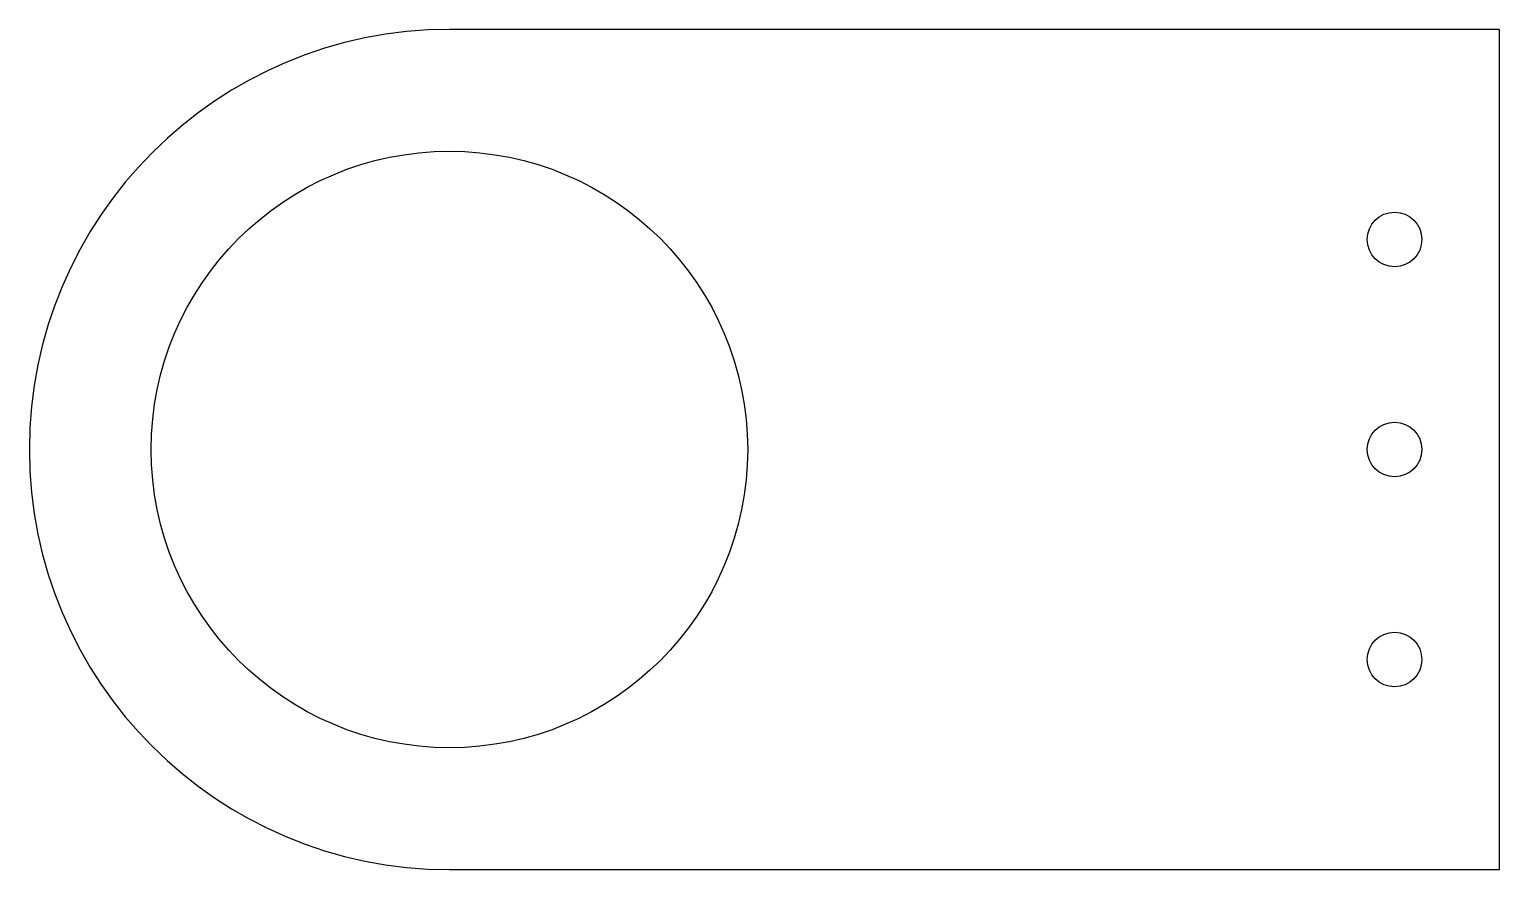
# Model space of a CAD drawing. Extents: x -280 to -140, y -140 to -60.
import ezdxf

# ---------------------------------------------------------------- set-up
doc = ezdxf.new("R2010")
doc.units = 0
doc.layers.add('Shape2DView006', color=7, linetype='CONTINUOUS')

msp = doc.modelspace()

# ---------------------------------------------------------------- linework, layer by layer
at = {"layer": 'Shape2DView006'}
for p, q in [((-140, -60), (-240, -60)), ((-140, -140), (-140, -60)), ((-240, -140), (-140, -140))]:
    msp.add_line(p, q, dxfattribs=at)
for centre, radius in [((-240, -100), 28.4), ((-150, -80), 2.6), ((-150, -100), 2.6), ((-150, -120), 2.6)]:
    msp.add_circle(centre, radius, dxfattribs=at)
msp.add_arc((-240, -100), 40, 90, -90, dxfattribs=at)

doc.saveas('drawing.dxf')
